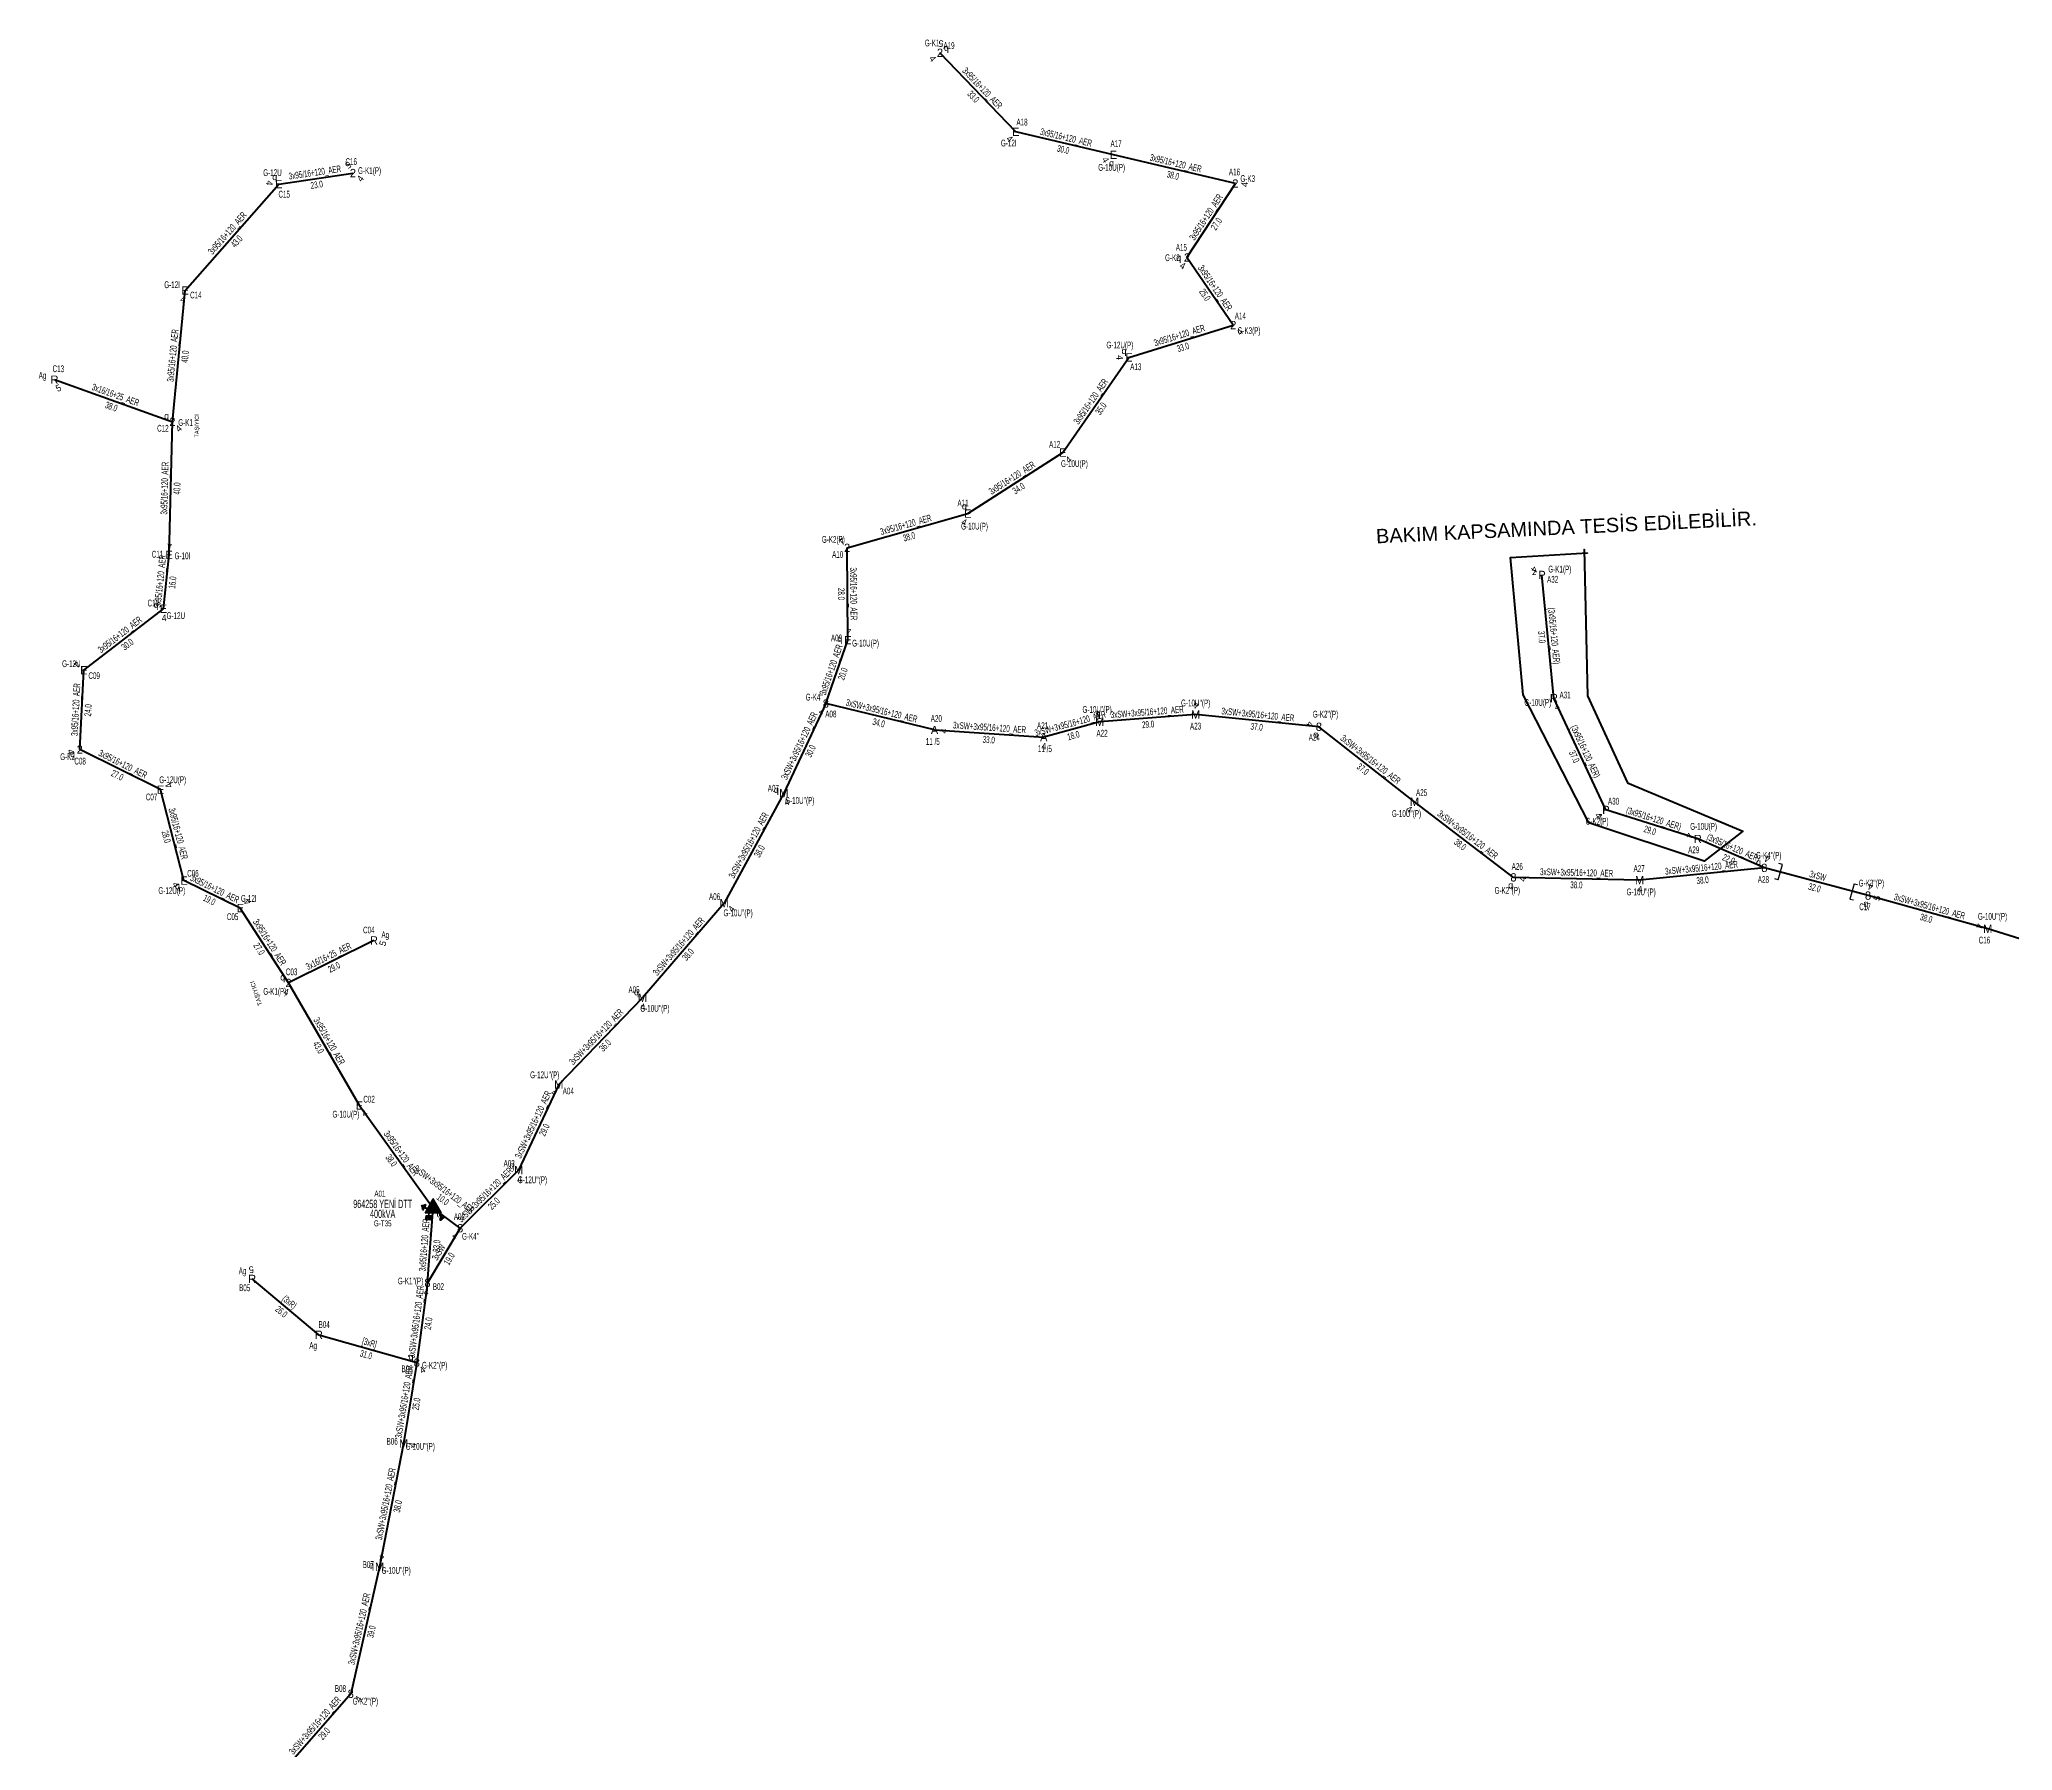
# Model space of a CAD drawing. Header units: millimetres. Extents: x 533048 to 542367, y 4141668 to 4149433.
# Drawn here: x 537634 to 538231, y 4145868 to 4146385 of the extents above; entities that cross this region are included whole.
import ezdxf
from ezdxf.enums import TextEntityAlignment as Align

# ---------------------------------------------------------------- set-up
doc = ezdxf.new("R2010")
doc.units = ezdxf.units.MM
for name, color, linetype, lineweight in [('DIREK_AG_MEVCUT', 120, 'Continuous', 25), ('DIREK_AG_YENI', 108, 'Continuous', 25), ('DIREK_OG_MEVCUT', 16, 'Continuous', 25), ('DIREK_OG_YENI', 10, 'Continuous', 25), ('HAT_AG_HAVAI_BYSK', 3, 'Continuous', 50), ('HAT_AG_HAVAI_MEVCUT', 126, 'Continuous', 50), ('HAT_AG_HAVAI_YENI', 3, 'Continuous', 50), ('HAT_OG_HAVAI_YENI', 1, 'Continuous', 70), ('KULLANICI', 1, 'Continuous', 25), ('TRAFO_MEVCUT', 5, 'Continuous', 30), ('TRAFO_TADILAT_BYSK', 5, 'Continuous', 30), ('TRAFO_YENI', 5, 'Continuous', 30)]:
    doc.layers.add(name, color=color, linetype=linetype, lineweight=lineweight)
doc.layers.add('NIA_AG', color=5, linetype='Continuous')
doc.styles.add('Direk', font='B_CAD')
doc.styles.get("Standard").update_dxf_attribs({"font": 'Arial'})

# ---------------------------------------------------------------- blocks, each defined once
blk = doc.blocks.new('AG_NIA', base_point=(-64.4296, 129.8924))
at = {"layer": 'NIA_AG'}
for p, q in [((-64.429604, 132.292432), (-65.529604, 132.292432)), ((-64.429604, 127.492432), (-64.429604, 132.292432)), ((-64.429604, 127.492432), (-65.529604, 127.492432))]:
    blk.add_line(p, q, dxfattribs=at)
blk = doc.blocks.new('YENI_DIREK')
h = blk.add_hatch(color=32)
h.paths.add_polyline_path([(-3.28, -0.5), (-3.07, -0.63), (-2.64, 0.1), (-1.87, -0.35), (-1.77, -0.17), (-2.54, 0.28), (-2.11, 1.01), (-2.33, 1.14)])
h.paths.add_polyline_path([(-3.42, -0.17), (-3.29, -0.25), (-2.57, 0.98), (-2.7, 1.06)])
h.paths.add_polyline_path([(-3.5, 0.29), (-3.37, 0.22), (-3.01, 0.82), (-3.14, 0.9)])
h.paths.add_polyline_path([(-3.41, 0.73), (-3.54, 0.81), (-3.62, 0.68), (-3.49, 0.61)])
h.paths.add_polyline_path([(-1.26, -1.44), (-1.46, -1.44), (-1.47, -2.34), (-2.22, -2.34), (-2.48, -3.47), (-2.38, -3.47), (-2.17, -2.54), (-1.87, -2.54), (-2.08, -3.47), (-1.98, -3.47), (-1.77, -2.54), (-1.47, -2.54), (-1.68, -3.48), (-1.58, -3.48), (-1.37, -2.54), (-1.07, -2.54), (-1.28, -3.48), (-1.18, -3.48), (-0.97, -2.54), (-0.67, -2.55), (-0.88, -3.48), (-0.78, -3.48), (-0.52, -2.35), (-1.27, -2.34)])
at = {"layer": 'TRAFO_YENI'}
for points in [[(2.31, -1.57), (2.08, -1.92), (2.04, -1.44), (1.9, -1.44), (1.98, -2.32), (2.21, -1.96), (2.27, -2.67), (2.06, -2.67), (2.36, -2.87), (2.36, -2.86), (2.6, -2.49), (2.41, -2.63)], [(2.31, -1.57), (2.08, -1.92), (2.04, -1.44), (1.9, -1.44), (1.98, -2.32), (2.21, -1.96), (2.27, -2.67), (2.06, -2.67), (2.36, -2.87), (1.94, -3.19), (2.16, -3.79), (2.22, -3.74), (2.04, -3.26), (2.22, -3.13), (2.4, -3.6), (2.46, -3.56), (2.28, -3.08), (2.46, -2.94), (2.64, -3.42), (2.69, -3.38), (2.51, -2.9), (2.69, -2.76), (2.87, -3.24), (2.93, -3.2), (2.75, -2.72), (2.93, -2.58), (3.11, -3.06), (3.17, -3.01), (2.95, -2.42), (2.36, -2.86), (2.6, -2.49), (2.41, -2.63)], [(2.93, -2.58), (3.11, -3.06), (3.17, -3.01), (2.95, -2.42), (2.36, -2.86), (2.6, -2.49), (2.41, -2.63), (2.31, -1.57), (2.08, -1.92), (2.04, -1.44), (1.9, -1.44), (1.98, -2.32), (2.21, -1.96), (2.27, -2.67), (2.06, -2.67), (2.36, -2.87), (1.94, -3.19), (2.16, -3.79), (2.22, -3.74), (2.04, -3.26), (2.22, -3.13), (2.4, -3.6), (2.46, -3.56), (2.28, -3.08), (2.46, -2.94), (2.64, -3.42), (2.69, -3.38), (2.51, -2.9), (2.69, -2.76), (2.87, -3.24), (2.93, -3.2), (2.75, -2.72)]]:
    blk.add_hatch(color=32, dxfattribs=at).paths.add_polyline_path(points)
at = {"layer": 'TRAFO_TADILAT_BYSK', "color": 32, "flags": 128}
for points in [[(-3.49, 0.61), (-3.41, 0.73), (-3.54, 0.81), (-3.62, 0.68), (-3.49, 0.61)], [(-3.37, 0.22), (-3.01, 0.82), (-3.14, 0.9), (-3.5, 0.29), (-3.37, 0.22)], [(-3.29, -0.25), (-2.57, 0.98), (-2.7, 1.06), (-3.42, -0.17), (-3.29, -0.25)], [(-1.77, -0.17), (-2.54, 0.28), (-2.11, 1.01), (-2.33, 1.14), (-3.28, -0.5), (-3.07, -0.63), (-2.64, 0.1), (-1.87, -0.35), (-1.77, -0.17)], [(-1.26, -1.44), (-1.46, -1.44), (-1.47, -2.34), (-2.22, -2.34), (-2.48, -3.47), (-2.38, -3.47), (-2.17, -2.54), (-1.87, -2.54), (-2.08, -3.47), (-1.98, -3.47), (-1.77, -2.54), (-1.47, -2.54), (-1.68, -3.48), (-1.58, -3.48), (-1.37, -2.54), (-1.07, -2.54), (-1.28, -3.48), (-1.18, -3.48), (-0.97, -2.54), (-0.67, -2.55), (-0.88, -3.48), (-0.78, -3.48), (-0.52, -2.35), (-1.27, -2.34), (-1.26, -1.44)]]:
    blk.add_lwpolyline(points, dxfattribs=at)
at = {"layer": 'TRAFO_YENI', "linetype": 'Continuous'}
for p, q in [((-2.5, -1.44), (0, 2.89)), ((2.5, -1.44), (0, 2.89)), ((-2.5, -1.44), (2.5, -1.44))]:
    blk.add_line(p, q, dxfattribs=at)
at = {"layer": 'TRAFO_YENI', "color": 32, "flags": 128}
blk.add_lwpolyline([(1.9, -1.44), (2.04, -1.44), (2.08, -1.92), (2.31, -1.57), (2.41, -2.63), (2.6, -2.49), (2.36, -2.86), (2.95, -2.42), (3.17, -3.01), (3.11, -3.06), (2.93, -2.58), (2.75, -2.72), (2.93, -3.2), (2.87, -3.24), (2.69, -2.76), (2.51, -2.9), (2.69, -3.38), (2.64, -3.42), (2.46, -2.94), (2.28, -3.08), (2.46, -3.56), (2.4, -3.6), (2.22, -3.13), (2.04, -3.26), (2.22, -3.74), (2.16, -3.79), (1.94, -3.19), (2.36, -2.87), (2.06, -2.67), (2.27, -2.67), (2.21, -1.96), (1.98, -2.32), (1.9, -1.44)], dxfattribs=at)
at = {"layer": 'TRAFO_YENI', "linetype": 'Continuous'}
for points in [[(-2.5, -1.44), (0, -1.44), (0, 2.89)], [(0, -1.44), (0, 2.89), (2.5, -1.44)]]:
    blk.add_solid(points, dxfattribs=at)

msp = doc.modelspace()

# ---------------------------------------------------------------- linework, layer by layer
at = {"layer": 'HAT_AG_HAVAI_BYSK'}
msp.add_line((537718.592426, 4145993.256485), (537748.218, 4145984.854), dxfattribs=at)
at = {"layer": 'HAT_AG_HAVAI_MEVCUT'}
for p, q in [((538091.934, 4146185.693), (538088.317, 4146222.895)), ((538107.653, 4146151.885), (538091.934, 4146185.693)), ((538135.418, 4146143.097), (538107.653, 4146151.885)), ((538155.544, 4146134.363), (538135.418, 4146143.097)), ((537718.592426, 4145993.256485), (537698.430809, 4146010.145492))]:
    msp.add_line(p, q, dxfattribs=at)
at = {"layer": 'HAT_AG_HAVAI_YENI'}
for p, q in [((537929.285, 4146356.795), (537906.346737, 4146380.703883)), ((537958.79, 4146349.83), (537929.285, 4146356.795)), ((537995.638, 4146341.19), (537958.79, 4146349.83)), ((537706.461, 4146341.032), (537728.904, 4146344.359)), ((537678.215, 4146308.884), (537706.461, 4146341.032)), ((537981.011, 4146318.824), (537995.638, 4146341.19)), ((537995.019, 4146298.398), (537981.011, 4146318.824)), ((537674.343, 4146269.205), (537678.215, 4146308.884)), ((537963.477, 4146288.646), (537995.019, 4146298.398)), ((537943.458, 4146259.866), (537963.477, 4146288.646)), ((537638.688503, 4146281.916294), (537674.343, 4146269.205)), ((537673.322, 4146228.935), (537674.343, 4146269.205)), ((537914.752, 4146241.43), (537943.458, 4146259.866)), ((537878.291, 4146231.111), (537914.752, 4146241.43)), ((537671.62, 4146212.691), (537673.322, 4146228.935)), ((537878.526, 4146203.217), (537878.291, 4146231.111)), ((537647.593, 4146194.076), (537671.62, 4146212.691)), ((537871.861, 4146184.025), (537878.526, 4146203.217)), ((537646.324, 4146170.133), (537647.593, 4146194.076)), ((537670.751, 4146158.005), (537646.324, 4146170.133)), ((537677.834, 4146130.509), (537670.751, 4146158.005)), ((537694.858, 4146122.229), (537677.834, 4146130.509)), ((537709.438, 4146099.576), (537694.858, 4146122.229)), ((537735.272404, 4146112.453437), (537709.438, 4146099.576)), ((537730.85, 4146062.555), (537709.438, 4146099.576)), ((537730.85, 4146062.555), (537753.201, 4146031.523)), ((537751.44, 4146008.978), (537753.201, 4146031.523))]:
    msp.add_line(p, q, dxfattribs=at)
at = {"layer": 'HAT_OG_HAVAI_YENI'}
for p, q in [((537871.861, 4146184.025), (537859.149, 4146156.908)), ((537904.715415, 4146176.038398), (537871.861, 4146184.025)), ((537904.715415, 4146176.038398), (537937.730543, 4146173.871784)), ((537954.633, 4146178.482), (537937.730543, 4146173.871784)), ((537983.633339, 4146180.708473), (537954.633, 4146178.482)), ((538020.905, 4146177.005), (537983.633339, 4146180.708473)), ((538049.797, 4146154.357), (538020.905, 4146177.005)), ((537859.149, 4146156.908), (537841.107679, 4146123.687659)), ((538079.694, 4146131.495), (538049.797, 4146154.357)), ((538155.544, 4146134.363), (538117.832, 4146130.673)), ((538186.883, 4146125.982), (538155.544, 4146134.363)), ((538117.832, 4146130.673), (538079.694, 4146131.495)), ((537841.107679, 4146123.687659), (537816.427, 4146095.129)), ((538223.074, 4146115.902), (538186.883, 4146125.982)), ((538259.38, 4146104.706), (538223.074, 4146115.902)), ((537791.119, 4146068.901), (537816.427, 4146095.129)), ((537791.119, 4146068.901), (537779.002, 4146043.039)), ((537779.002, 4146043.039), (537761.336, 4146025.453)), ((537761.336, 4146025.453), (537753.201, 4146031.523)), ((537761.336, 4146025.453), (537751.44, 4146008.978)), ((537751.44, 4146008.978), (537748.218, 4145984.854)), ((537748.218, 4145984.854), (537744.222, 4145960.439)), ((537744.222, 4145960.439), (537736.961, 4145923.099)), ((537736.961, 4145923.099), (537728.257, 4145884.767)), ((537728.257, 4145884.767), (537709.353, 4145863.128))]:
    msp.add_line(p, q, dxfattribs=at)
at = {"layer": 'KULLANICI', "color": 6, "lineweight": 53, "flags": 128}
msp.add_lwpolyline([(538101.041987, 4146230.559249), (538101.041987, 4146230.559249), (538101.041987, 4146230.559249), (538101.041987, 4146230.559249), (538102.078338, 4146186.33568), (538114.195357, 4146160.048223), (538149.053519, 4146145.417452), (538137.343611, 4146136.363649), (538102.523036, 4146147.943471), (538082.659886, 4146186.632145), (538078.805841, 4146228.137235), (538102.10813, 4146229.549922), (538102.10813, 4146229.549922)], dxfattribs=at)

# ---------------------------------------------------------------- block references
at = {"layer": 'NIA_AG'}
for p, rotation in [((538160.374255, 4146133.071243), 345.027739), ((538182.052745, 4146127.273757), 165.027739)]:
    msp.add_blockref('AG_NIA', p, dxfattribs=dict(at, rotation=rotation))
at = {"layer": 'TRAFO_MEVCUT'}
msp.add_blockref('YENI_DIREK', (537753.201, 4146031.523), dxfattribs=at)

# ---------------------------------------------------------------- texts
at = {"layer": 'DIREK_AG_MEVCUT', "width": 0.53}
for s, p in [('Ag', (537635.076895, 4146283.20388)), ('C13', (537639.863839, 4146285.213048)), ('G-K1(P)', (538093.720454, 4146224.656455)), ('A32', (538091.561, 4146221.581049)), ('A31', (538095.310843, 4146186.613289)), ('G-10U(P)', (538087.059919, 4146184.36467)), ('A30', (538109.963605, 4146154.513898)), ('G-K2(P)', (538104.978601, 4146148.458533)), ('G-10U(P)', (538137.179082, 4146146.902966)), ('A29', (538134.19161, 4146139.818896)), ('C04', (537733.711015, 4146115.585858)), ('Ag', (537738.689073, 4146114.156513)), ('Ag', (537695.539241, 4146012.567704)), ('B05', (537696.183286, 4146007.462463)), ('B04', (537720.229824, 4145996.349853)), ('Ag', (537716.877359, 4145990.016385))]:
    msp.add_text(s, height=2.05, dxfattribs=at).set_placement(p, align=Align.MIDDLE_CENTER)
at = {"layer": 'DIREK_AG_MEVCUT', "style": 'Direk'}
for s, p in [('R', (537638.688503, 4146281.916294)), ('P', (538088.317, 4146222.895)), ('R', (538091.934, 4146185.693)), ('P', (538107.653, 4146151.885)), ('R', (538135.418, 4146143.097)), ('R', (537735.272404, 4146112.453437)), ('R', (537698.430809, 4146010.145492)), ('R', (537718.592426, 4145993.256485))]:
    msp.add_text(s, height=2.5, dxfattribs=at).set_placement(p, align=Align.MIDDLE_CENTER)
at = {"layer": 'DIREK_AG_MEVCUT', "color": 32, "style": 'Direk'}
for s, rotation, p in [('5', 385.378186, (537639.888559, 4146279.386498)), ('4', 234.148199, (538086.047503, 4146224.534934)), ('4', 380.090299, (538092.895802, 4146183.063373)), ('4', 306.811486, (538105.411288, 4146150.207284)), ('4', 248.802989, (538132.807441, 4146144.109413)), ('5', 431.494456, (537737.927624, 4146111.564727)), ('5', 545.047727, (537698.184449, 4146012.934633))]:
    msp.add_text(s, height=2, rotation=rotation, dxfattribs=at).set_placement(p, align=Align.MIDDLE_CENTER)
at = {"layer": 'DIREK_AG_MEVCUT', "color": 40, "style": 'Direk'}
for p in [(538085.999857, 4146223.833536), (538106.002568, 4146150.007216)]:
    msp.add_text('z', height=2, dxfattribs=at).set_placement(p, align=Align.MIDDLE_CENTER)
at = {"layer": 'DIREK_AG_YENI', "width": 0.53}
for s, p in [('G-K1', (537903.97322, 4146383.672257)), ('A19', (537909.080309, 4146382.889652)), ('A18', (537931.15617, 4146359.752824)), ('G-12I', (537927.156539, 4146353.430467)), ('A17', (537959.591557, 4146353.236979)), ('C16', (537728.390761, 4146347.821165)), ('G-12U', (537704.581679, 4146344.484011)), ('G-K1(P)', (537733.936687, 4146345.105057)), ('G-10U(P)', (537958.241293, 4146346.064452)), ('A16', (537995.375155, 4146344.680116)), ('G-K3', (537999.388081, 4146342.690678)), ('C15', (537708.134515, 4146337.958021)), ('G-K2', (537976.61113, 4146318.775691)), ('A15', (537979.329012, 4146321.893351)), ('G-12I', (537674.246025, 4146310.604687)), ('C14', (537681.426209, 4146307.491831)), ('A14', (537997.143526, 4146301.179437)), ('G-K3(P)', (537999.756174, 4146296.74936)), ('G-12U(P)', (537960.732921, 4146292.39819)), ('A13', (537965.543085, 4146285.820882)), ('C12', (537671.457276, 4146267.224446)), ('G-K1', (537678.316013, 4146268.961102)), ('A12', (537941.02915, 4146262.386057)), ('G-10U(P)', (537946.998647, 4146256.542268)), ('A11', (537913.314147, 4146244.621015)), ('G-10U(P)', (537916.798518, 4146237.636547)), ('C11', (537669.829362, 4146229.161894)), ('G-10I', (537677.368243, 4146228.672142)), ('G-K2(P)', (537874.120136, 4146233.632087)), ('A10', (537875.437083, 4146229.084881)), ('C10', (537668.562014, 4146214.393564)), ('G-12U', (537675.365163, 4146210.605844)), ('A09', (537875.085044, 4146203.857172)), ('G-10U(P)', (537883.858798, 4146202.287598)), ('G-12U', (537643.785699, 4146196.069245)), ('C09', (537650.693763, 4146192.45265)), ('G-K2', (537642.630216, 4146167.976182)), ('C08', (537646.442378, 4146166.635002)), ('G-12U(P)', (537674.441087, 4146160.995361)), ('C07', (537668.031778, 4146155.801405)), ('C06', (537680.544212, 4146132.723667)), ('G-12U(P)', (537674.159347, 4146127.506234)), ('G-12I', (537697.42599, 4146125.122886)), ('C05', (537692.534927, 4146119.611113)), ('C03', (537710.365658, 4146102.950826)), ('G-K1(P)', (537705.281517, 4146097.038361)), ('C02', (537733.788544, 4146064.456304)), ('G-10U(P)', (537726.777664, 4146059.920106))]:
    msp.add_text(s, height=2.05, dxfattribs=at).set_placement(p, align=Align.MIDDLE_CENTER)
at = {"layer": 'DIREK_AG_YENI', "color": 32, "style": 'Direk'}
for s, rotation, p in [('5', 173.64589, (537906.656621, 4146383.486683)), ('4', 308.64589, (537904.159879, 4146378.955268)), ('4', 318.163875, (537927.417393, 4146354.708844)), ('4', 301.739328, (537956.408739, 4146348.357045)), ('5', 210.932245, (537727.464733, 4146346.760772)), ('4', 413.432244, (537731.152828, 4146342.690836)), ('4', 263.630577, (537703.678284, 4146341.342628)), ('4', 444.312941, (537998.424218, 4146340.912534)), ('4', 332.53555, (537979.719645, 4146316.339568)), ('4', 345.494083, (537677.513656, 4146306.173259)), ('4', 403.995647, (537996.96389, 4146296.383701)), ('4', 270.678518, (537960.677196, 4146288.612842)), ('4', 402.517368, (537676.235278, 4146267.141197)), ('4', 399.759977, (537945.248804, 4146257.713555)), ('4', 337.074288, (537913.661296, 4146238.85117)), ('4', 537.415367, (537673.448266, 4146231.732152)), ('4', 217.325678, (537876.593234, 4146233.337565)), ('4', 364.329776, (537671.831391, 4146209.898991)), ('4', 535.298228, (537878.755514, 4146206.007578)), ('4', 230.066671, (537645.445983, 4146195.873308)), ('4', 283.623488, (537643.602779, 4146169.473486)), ('4', 476.732952, (537673.251716, 4146159.264532)), ('4', 296.8498, (537675.335858, 4146129.244371)), ('4', 490.590461, (537696.984263, 4146124.050814)), ('4', 345.724563, (537708.747566, 4146096.86246)), ('4', 394.333673, (537732.429232, 4146060.242852))]:
    msp.add_text(s, height=2, rotation=rotation, dxfattribs=at).set_placement(p, align=Align.MIDDLE_CENTER)
at = {"layer": 'DIREK_AG_YENI', "style": 'Direk'}
for s, p in [('2', (537906.346737, 4146380.703883)), ('E', (537929.285, 4146356.795)), ('E', (537958.79, 4146349.83)), ('E', (537706.461, 4146341.032)), ('2', (537728.904, 4146344.359)), ('2', (537995.638, 4146341.19)), ('2', (537981.011, 4146318.824)), ('E', (537678.215, 4146308.884)), ('2', (537995.019, 4146298.398)), ('E', (537963.477, 4146288.646)), ('2', (537674.343, 4146269.205)), ('E', (537943.458, 4146259.866)), ('E', (537914.752, 4146241.43)), ('E', (537673.322, 4146228.935)), ('2', (537878.291, 4146231.111)), ('E', (537671.62, 4146212.691)), ('E', (537878.526, 4146203.217)), ('E', (537647.593, 4146194.076)), ('2', (537646.324, 4146170.133)), ('E', (537670.751, 4146158.005)), ('E', (537677.834, 4146130.509)), ('E', (537694.858, 4146122.229)), ('2', (537709.438, 4146099.576)), ('E', (537730.85, 4146062.555))]:
    msp.add_text(s, height=2.5, dxfattribs=at).set_placement(p, align=Align.MIDDLE_CENTER)
at = {"layer": 'DIREK_AG_YENI', "color": 4, "style": 'Direk'}
for p in [(537908.299288, 4146382.265147), (537705.265632, 4146343.227699), (537958.217459, 4146347.396443), (537978.511151, 4146318.796553), (537962.001225, 4146290.663941), (537672.575233, 4146270.972767), (537913.724962, 4146243.709297), (537669.435724, 4146213.907117), (537876.068174, 4146203.674265), (537644.16509, 4146168.872402), (537675.898134, 4146128.927095), (537707.670233, 4146101.343767)]:
    msp.add_text('q', height=2, dxfattribs=at).set_placement(p, align=Align.MIDDLE_CENTER)
at = {"layer": 'DIREK_OG_MEVCUT', "style": 'Direk'}
for p in [(537904.715415, 4146176.038398), (537937.730543, 4146173.871784)]:
    msp.add_text('A', height=2.5, dxfattribs=at).set_placement(p, align=Align.MIDDLE_CENTER)
at = {"layer": 'DIREK_OG_MEVCUT', "width": 0.53}
for s, p in [('A20', (537905.245363, 4146179.498044)), ('A21', (537937.379827, 4146177.354168)), ('11 /5', (537904.183297, 4146172.564575)), ('11 /5', (537938.082211, 4146170.379957))]:
    msp.add_text(s, height=2.05, dxfattribs=at).set_placement(p, align=Align.MIDDLE_CENTER)
at = {"layer": 'DIREK_OG_MEVCUT', "color": 32, "style": 'Direk'}
for rotation, p in [(443.768254, (537907.49887, 4146175.734457)), (360.998156, (537937.77932, 4146171.072209))]:
    msp.add_text('4', height=2, rotation=rotation, dxfattribs=at).set_placement(p, align=Align.MIDDLE_CENTER)
at = {"layer": 'DIREK_OG_YENI', "width": 0.53}
for s, p in [("G-K4''", (537868.352421, 4146185.973486)), ('A08', (537873.373854, 4146180.868852)), ("G-10U''(P)", (537953.847398, 4146182.238789)), ("G-10U''(P)", (537983.645477, 4146184.215336)), ("G-K2''(P)", (538022.894822, 4146180.818979)), ('A22', (537955.349407, 4146175.056104)), ('A23', (537983.621225, 4146177.208494)), ('A24', (538019.513454, 4146173.793521)), ('A07', (537855.99912, 4146158.433863)), ('A25', (538051.939684, 4146157.124472)), ("G-10U''(P)", (537863.973738, 4146154.734155)), ("G-10U''(P)", (538047.372555, 4146150.79007)), ('A26', (538080.851945, 4146134.797902)), ('A27', (538117.699056, 4146134.170474)), ("G-K4''(P)", (538156.870069, 4146138.167446)), ("G-K2''(P)", (538077.854403, 4146127.571188)), ("G-10U''(P)", (538118.304537, 4146127.112839)), ('A28', (538155.257731, 4146130.874727)), ("G-K3''(P)", (538187.916069, 4146129.766709)), ('A06', (537838.228687, 4146125.677987)), ("G-10U''(P)", (537845.332301, 4146120.767059)), ('C17', (538185.961362, 4146122.605525)), ("G-10U''(P)", (538224.527442, 4146119.706584)), ('C16', (538222.088663, 4146112.543561)), ('A05', (537813.882238, 4146097.531954)), ("G-10U''(P)", (537820.18204, 4146091.90163)), ("G-12U''(P)", (537786.886594, 4146071.814341)), ('A04', (537794.002014, 4146066.916502)), ('A03', (537776.139079, 4146045.052375)), ("G-12U''(P)", (537783.195571, 4146040.089833)), ('A02', (537761.08755, 4146028.944171)), ("G-K4''", (537764.455743, 4146023.01024)), ("G-K1''(P)", (537746.326133, 4146009.518816)), ('B02', (537754.743311, 4146007.82122)), ("G-K2''(P)", (537753.625791, 4145984.0505)), ('B03', (537745.264003, 4145982.976794)), ('B06', (537740.776772, 4145961.055772)), ("G-10U''(P)", (537749.267484, 4145959.535747)), ('B07', (537733.536202, 4145923.820635)), ("G-10U''(P)", (537741.967133, 4145922.044163)), ('B08', (537725.137561, 4145886.354167)), ("G-K2''(P)", (537732.688358, 4145882.512331))]:
    msp.add_text(s, height=2.05, dxfattribs=at).set_placement(p, align=Align.MIDDLE_CENTER)
at = {"layer": 'DIREK_OG_YENI', "color": 32, "style": 'Direk'}
for s, rotation, p in [('4', 332.919021, (537870.586302, 4146181.531981)), ('4', 188.100722, (537954.238442, 4146181.254061)), ('4', 537.06358, (537983.776777, 4146183.504797)), ('4', 253.386803, (538018.221881, 4146177.805545)), ('4', 378.619972, (537860.043011, 4146154.25456)), ('4', 323.851833, (538048.145349, 4146152.096016)), ('4', 522.905671, (538156.367048, 4146137.039302)), ('4', 439.722715, (538082.449076, 4146130.995446)), ('4', 363.162952, (538117.986492, 4146127.877265)), ('4', 524.584423, (538187.627291, 4146128.681265)), ('4', 412.254453, (537843.321743, 4146121.973623)), ('5', 74.880145, (538189.58607, 4146125.251651)), ('4', 251.76412, (538220.414626, 4146116.778203)), ('4', 362.67221, (537816.557541, 4146092.332045)), ('4', 330.177236, (537789.726508, 4146066.47181)), ('4', 364.876412, (537779.240019, 4146040.249135)), ('4', 326.139675, (537759.775923, 4146023.127885)), ('4', 353.177869, (537751.107395, 4146006.197825)), ('4', 396.126766, (537749.868807, 4145982.592399)), ('4', 439.423058, (537746.974426, 4145959.925044)), ('4', 528.548564, (537737.516904, 4145925.843261)), ('4', 415.946175, (537730.576833, 4145883.19908))]:
    msp.add_text(s, height=2, rotation=rotation, dxfattribs=at).set_placement(p, align=Align.MIDDLE_CENTER)
at = {"layer": 'DIREK_OG_YENI', "style": 'Direk'}
for s, p in [('8', (537871.861, 4146184.025)), ('M', (537983.633339, 4146180.708473)), ('M', (537954.633, 4146178.482)), ('8', (538020.905, 4146177.005)), ('M', (537859.149, 4146156.908)), ('M', (538049.797, 4146154.357)), ('8', (538155.544, 4146134.363)), ('8', (538079.694, 4146131.495)), ('M', (538117.832, 4146130.673)), ('M', (537841.107679, 4146123.687659)), ('8', (538186.883, 4146125.982)), ('M', (538223.074, 4146115.902)), ('M', (537816.427, 4146095.129)), ('M', (537791.119, 4146068.901)), ('M', (537779.002, 4146043.039)), ('8', (537761.336, 4146025.453)), ('8', (537751.44, 4146008.978)), ('8', (537748.218, 4145984.854)), ('M', (537744.222, 4145960.439)), ('M', (537736.961, 4145923.099)), ('8', (537728.257, 4145884.767))]:
    msp.add_text(s, height=2.5, dxfattribs=at).set_placement(p, align=Align.MIDDLE_CENTER)
at = {"layer": 'DIREK_OG_YENI', "color": 4, "style": 'Direk'}
for p in [(537954.12128, 4146180.929068), (538019.911038, 4146174.711086), (537856.899086, 4146157.997902), (538153.776233, 4146136.130767), (538078.866897, 4146129.135784), (538186.224687, 4146123.570232), (537814.609313, 4146096.845396), (537776.957056, 4146044.477125), (537746.450233, 4145986.621767), (537734.514716, 4145923.614454)]:
    msp.add_text('q', height=2, dxfattribs=at).set_placement(p, align=Align.MIDDLE_CENTER)
at = {"layer": 'HAT_AG_HAVAI_BYSK', "lineweight": 30, "width": 0.53}
msp.add_text('[3xR]', height=2.05, rotation=344.165461, dxfattribs=at).set_placement((537733.637144, 4145989.872988, 268874.109), align=Align.CENTER)
msp.add_text('31.0', height=2.05, rotation=344.165461, dxfattribs=at).set_placement((537733.173282, 4145988.237497, 268874.109), align=Align.TOP_CENTER)
at = {"layer": 'HAT_AG_HAVAI_MEVCUT', "lineweight": 30, "width": 0.53}
for s, rotation, p in [('(3x95/16+120_AER)', 275.553227, (538090.971518, 4146204.376037, 269044.158507)), ('(3x95/16+120_AER)', 294.935904, (538100.564254, 4146169.147285, 269045.967)), ('(3x95/16+120_AER)', 342.437975, (538121.792003, 4146148.301547, 269053.826491)), ('(3x95/16+120_AER)', 336.538809, (538145.819426, 4146139.509827, 269067.709035)), ('(3xR)', 320.047726, (537709.057444, 4146002.352581, 268849.215404))]:
    msp.add_text(s, height=2.05, rotation=rotation, dxfattribs=at).set_placement(p, align=Align.CENTER)
for s, rotation, p in [('37.0', 275.553227, (538089.279496, 4146204.211528, 269044.158507)), ('37.0', 294.935904, (538099.022728, 4146168.430558, 269045.967)), ('29.0', 342.437975, (538121.279048, 4146146.680783, 269053.826491)), ('22.0', 336.538809, (538145.142608, 4146137.950366, 269067.709035)), ('26.0', 320.047726, (537707.96579, 4146001.049396, 268849.215404))]:
    msp.add_text(s, height=2.05, rotation=rotation, dxfattribs=at).set_placement(p, align=Align.TOP_CENTER)
at = {"layer": 'HAT_AG_HAVAI_YENI', "lineweight": 30, "width": 0.53}
for s, rotation, p in [('3x95/16+120_AER', 313.813066, (537918.42923, 4146369.337903, 268953.173368)), ('3x95/16+120_AER', 346.717816, (537944.232785, 4146354.139763, 268964.6425)), ('3x95/16+120_AER', 346.803856, (537977.408258, 4146346.337507, 268979.395215)), ('3x95/16+120_AER', 8.432243, (537717.557856, 4146343.536311, 268864.452)), ('3x95/16+120_AER', 56.815967, (537987.613121, 4146330.472231, 268997.819)), ('3x95/16+120_AER', 48.696689, (537691.699458, 4146325.519038, 268853.2305)), ('3x95/16+120_AER', 304.442149, (537988.716009, 4146309.091755, 268990.5055)), ('3x95/16+120_AER', 84.426546, (537675.433018, 4146289.127054, 268839.1075)), ('3x95/16+120_AER', 17.179825, (537978.997082, 4146294.334291, 268997.509516)), ('3x16/16+25_AER', 340.378185, (537656.80119, 4146276.361287, 268837.1715)), ('3x95/16+120_AER', 55.17821, (537952.769861, 4146274.741509, 268981.738631)), ('3x95/16+120_AER', 88.547642, (537672.982773, 4146249.091544, 268837.1715)), ('3x95/16+120_AER', 32.710121, (537928.645813, 4146251.363101, 268971.729022)), ('3x95/16+120_AER', 15.801987, (537896.290179, 4146237.088374, 268957.376121)), ('3x95/16+120_AER', 84.018537, (537671.625628, 4146220.901576, 268836.661)), ('3x95/16+120_AER', 270.482493, (537879.25842, 4146217.171358, 268939.1455)), ('3x95/16+120_AER', 37.766856, (537659.085918, 4146204.055433, 268835.81)), ('3x95/16+120_AER', 70.849539, (537874.390489, 4146193.900043, 268939.26295)), ('3x95/16+120_AER', 86.966112, (537646.109691, 4146182.149488, 268823.7965)), ('3x95/16+120_AER', 333.595612, (537658.915498, 4146164.830326, 268823.162)), ('3x95/16+120_AER', 284.445398, (537675.115628, 4146144.469039, 268835.3755)), ('3x95/16+120_AER', 334.063001, (537686.717775, 4146127.133384, 268838.917)), ('3x95/16+120_AER', 302.766279, (537702.862752, 4146111.362531, 268847.429)), ('3x16/16+25_AER', 386.494455, (537721.976007, 4146106.775449, 268854.719)), ('3x95/16+120_AER', 300.043991, (537720.879795, 4146081.491065, 268854.719)), ('3x95/16+120_AER', 305.763565, (537742.71522, 4146047.535776, 268876.6005)), ('3x95/16+120_AER', 85.53367, (537751.473081, 4146020.316692, 268876.6005))]:
    msp.add_text(s, height=2.05, rotation=rotation, dxfattribs=at).set_placement(p, align=Align.CENTER)
for s, rotation, p in [('33.0', 313.813066, (537917.202506, 4146368.16098, 268953.173368)), ('30.0', 346.717816, (537943.842215, 4146352.485237, 268964.6425)), ('38.0', 346.803856, (537977.020173, 4146344.682396, 268979.395215)), ('23.0', 8.432243, (537717.807144, 4146341.854689, 268864.452)), ('27.0', 56.815967, (537989.035879, 4146329.541769, 268997.819)), ('43.0', 48.696689, (537692.976542, 4146324.396962, 268853.2305)), ('25.0', 304.442149, (537987.314023, 4146308.13028, 268990.5055)), ('40.0', 84.426546, (537677.124982, 4146288.961946, 268839.1075)), ('33.0', 17.179825, (537979.499213, 4146292.71014, 268997.509516)), ('38.0', 340.378185, (537656.230313, 4146274.760007, 268837.1715)), ('35.0', 55.17821, (537954.165445, 4146273.770765, 268981.738631)), ('40.0', 88.547642, (537674.682227, 4146249.048456, 268837.1715)), ('34.0', 32.710121, (537929.564474, 4146249.932695, 268971.729022)), ('38.0', 15.801987, (537896.753112, 4146235.45262, 268957.376121)), ('16.0', 84.018537, (537673.316372, 4146220.724424, 268836.661)), ('28.0', 270.482493, (537877.55848, 4146217.157042, 268939.1455)), ('30.0', 37.766856, (537660.127082, 4146202.711567, 268835.81)), ('20.0', 70.849539, (537875.996411, 4146193.342357, 268939.26295)), ('24.0', 86.966112, (537647.807309, 4146182.059512, 268823.7965)), ('27.0', 333.595612, (537658.159502, 4146163.307674, 268823.162)), ('28.0', 284.445398, (537673.469372, 4146144.044961, 268835.3755)), ('19.0', 334.063001, (537685.974225, 4146125.604616, 268838.917)), ('27.0', 302.766279, (537701.433248, 4146110.442469, 268847.429)), ('29.0', 386.494455, (537722.734396, 4146105.253988, 268854.719)), ('43.0', 300.043991, (537719.408205, 4146080.639935, 268854.719)), ('38.0', 305.763565, (537741.33578, 4146046.542224, 268876.6005)), ('23.0', 85.53367, (537753.167919, 4146020.184308, 268876.6005))]:
    msp.add_text(s, height=2.05, rotation=rotation, dxfattribs=at).set_placement(p, align=Align.TOP_CENTER)
at = {"layer": 'HAT_OG_HAVAI_YENI', "lineweight": 30, "width": 0.53}
for s, rotation, p in [('3xSW+3x95/16+120_AER', 346.336946, (537888.488988, 4146180.857645, 268935.9305)), ('3xSW+3x95/16+120_AER', 375.256554, (537945.958101, 4146176.996936, 268968.865272)), ('3xSW+3x95/16+120_AER', 364.390217, (537969.068103, 4146180.442743, 268977.3165)), ('3xSW+3x95/16+120_AER', 354.32547, (538002.353215, 4146179.702571, 268991.816669)), ('3xSW+3x95/16+120_AER', 424.883178, (537864.735222, 4146170.827231, 268929.57435)), ('3xSW+3x95/16+120_AER', 356.245356, (537921.278641, 4146175.803266, 268968.865272)), ('3xSW+3x95/16+120_AER', 321.907978, (538035.874935, 4146166.349679, 269010.452265)), ('3xSW+3x95/16+120_AER', 421.494476, (537849.381384, 4146140.703486, 268920.55384)), ('3xSW+3x95/16+120_AER', 322.595174, (538065.261465, 4146143.601001, 269024.898282)), ('3xSW+3x95/16+120_AER', 358.765127, (538098.781292, 4146131.933496, 269039.846856)), ('3xSW+3x95/16+120_AER', 365.588563, (538136.605322, 4146133.363631, 269058.916117)), ('3xSW', 345.028392, (538171.433295, 4146130.993477, 269077.771982)), ('3xSW+3x95/16+120_AER', 344.436704, (538205.206809, 4146121.760986, 269093.441723)), ('3xSW+3x95/16+120_AER', 409.166095, (537828.124223, 4146109.964118, 268908.2135)), ('3xSW+3x95/16+120_AER', 46.021767, (537803.161544, 4146082.605009, 268908.213707)), ('3xSW+3x95/16+120_AER', 424.895724, (537784.290793, 4146056.330627, 268889.501)), ('3xSW+3x95/16+120_AER', 323.271225, (537755.870179, 4146036.414504, 268876.6005)), ('3xSW+3x95/16+120_AER', 404.869975, (537769.569325, 4146034.848403, 268880.668)), ('3xSW', 419.008123, (537755.659346, 4146017.653179, 268875.72)), ('3xSW+3x95/16+120_AER', 442.3926, (537748.986481, 4145997.028527, 268874.109)), ('3xSW+3x95/16+120_AER', 440.704821, (537745.381161, 4145972.783793, 268872.111)), ('3xSW+3x95/16+120_AER', 438.995802, (537739.757129, 4145941.931249, 268868.4805)), ('3xSW+3x95/16+120_AER', 437.206846, (537731.780101, 4145904.121217, 268864.1285)), ('3xSW+3x95/16+120_AER', 408.859283, (537718.164868, 4145874.506724, 268854.6765))]:
    msp.add_text(s, height=2.05, rotation=rotation, dxfattribs=at).set_placement(p, align=Align.CENTER)
for s, rotation, p in [('34.0', 346.336946, (537888.087428, 4146179.205752, 268935.9305)), ('18.0', 375.256554, (537946.405442, 4146175.356848, 268968.865272)), ('29.0', 364.390217, (537969.198236, 4146178.747731, 268977.3165)), ('37.0', 354.32547, (538002.185124, 4146178.010902, 268991.816669)), ('30.0', 424.883178, (537866.274477, 4146170.10564, 268929.57435)), ('33.0', 356.245356, (537921.167318, 4146174.106915, 268968.865272)), ('37.0', 321.907978, (538034.82616, 4146165.011744, 269010.452265)), ('38.0', 421.494476, (537850.875295, 4146139.892172, 268920.55384)), ('38.0', 322.595174, (538064.228812, 4146142.250583, 269024.898282)), ('38.0', 358.765127, (538098.744655, 4146130.23389, 269039.846856)), ('38.0', 365.588563, (538136.770876, 4146131.671711, 269058.916117)), ('32.0', 345.028392, (538170.994116, 4146129.351186, 269077.771982)), ('38.0', 344.436704, (538204.750694, 4146120.123317, 269093.441723)), ('38.0', 409.166095, (537829.410457, 4146108.852541, 268908.2135)), ('36.0', 46.021767, (537804.38487, 4146081.424554, 268908.213707)), ('29.0', 424.895724, (537785.830207, 4146055.609373, 268889.501)), ('10.0', 323.271225, (537756.722044, 4146034.937597, 268876.6005)), ('25.0', 404.869975, (537770.768675, 4146033.643597, 268880.668)), ('19.0', 419.008123, (537757.116654, 4146016.777821, 268875.72)), ('24.0', 442.3926, (537750.671519, 4145996.803473, 268874.109)), ('25.0', 440.704821, (537747.058839, 4145972.509207, 268872.111)), ('38.0', 438.995802, (537741.425871, 4145941.606751, 268868.4805)), ('39.0', 437.206846, (537733.437899, 4145903.744783, 268864.1285)), ('29.0', 408.859283, (537719.445132, 4145873.388276, 268854.6765))]:
    msp.add_text(s, height=2.05, rotation=rotation, dxfattribs=at).set_placement(p, align=Align.TOP_CENTER)
at = {"layer": 'KULLANICI'}
for height, rotation, p in [(1.20902, 89.529736, (537682.269396, 4146264.411163)), (1.3256, 108.9851, (537701.5165, 4146092.9843))]:
    msp.add_text('TAŞIYICI', height=height, rotation=rotation, dxfattribs=at).set_placement(p)
at = {"layer": 'KULLANICI', "color": 6}
msp.add_text('BAKIM KAPSAMINDA TESİS EDİLEBİLİR. ', height=4.328885, rotation=2.71593142, dxfattribs=at).set_placement((538096.54596, 4146237.359475), align=Align.MIDDLE_CENTER)
at = {"layer": 'TRAFO_MEVCUT', "width": 0.6}
for s, height, p in [('964258 YENİ DTT', 2.5, (537737.901802, 4146031.544362)), ('A01', 1.8, (537737.070786, 4146035.023)), ('400kVA', 2.5, (537737.901802, 4146028.544362))]:
    msp.add_text(s, height=height, dxfattribs=at).set_placement(p, align=Align.CENTER)
msp.add_text('G-T35', height=1.8, dxfattribs=at).set_placement((537737.90971, 4146027.828063), align=Align.TOP_CENTER)
at = {"layer": 'TRAFO_MEVCUT', "color": 4, "style": 'Direk'}
msp.add_text('q', height=2, dxfattribs=at).set_placement((537754.968767, 4146029.755233), align=Align.MIDDLE_CENTER)

doc.saveas('drawing.dxf')
